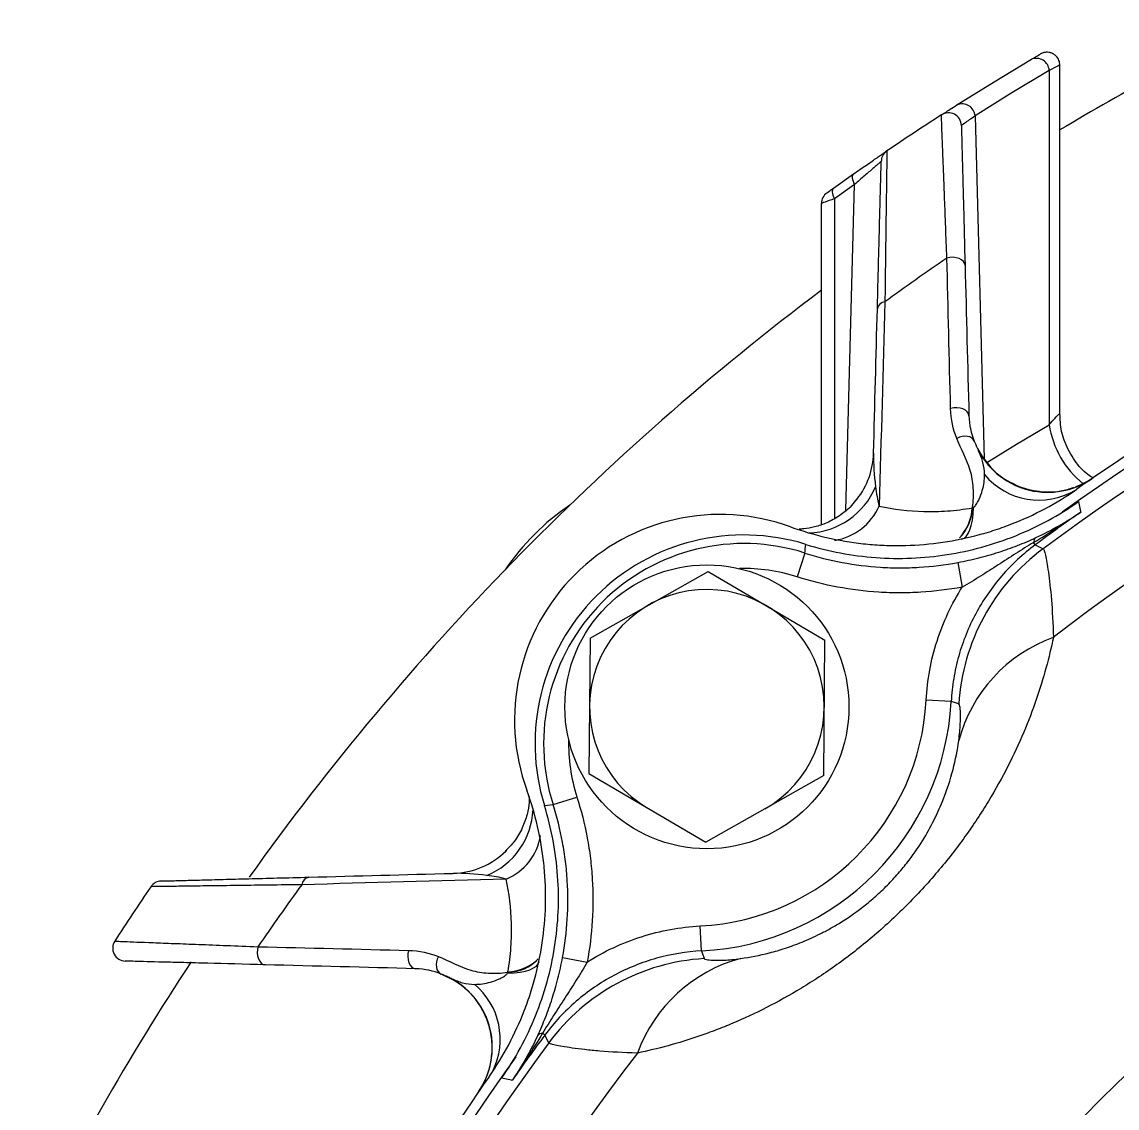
# Paper-space layout '_Right' of a CAD drawing. Header units: inches. Extents: x -10.2 to 6.6, y -6.2 to 9.3.
# Drawn here: x -5.794 to -3.172, y 3.193 to 5.795 of the extents above; entities that cross this region are included whole.
import ezdxf

# ---------------------------------------------------------------- set-up
doc = ezdxf.new("R2010")
doc.units = ezdxf.units.IN
doc.header["$MEASUREMENT"] = 0

psp = doc.layouts.new('_Right')

# ---------------------------------------------------------------- linework, layer by layer
at = {"color": 7, "linetype": 'Continuous', "lineweight": 25}
for p, q in [((-3.3094, 4.8537), (-3.3094, 5.6903)), ((-3.3348, 5.6785), (-3.3348, 4.8301)), ((-3.8515, 5.3966), (-3.8033, 5.4306)), ((-3.8011, 5.4052), (-3.849, 5.3713)), ((-3.88, 4.5907), (-3.88, 5.3602)), ((-3.3681, 4.5423), (-3.3723, 4.5479)), ((-3.3681, 4.5423), (-3.3494, 4.533)), ((-3.9201, 4.5227), (-3.9383, 4.4656)), ((-3.5539, 4.5), (-3.5429, 4.4411)), ((-4.4338, 4.3191), (-4.1513, 4.4787)), ((-4.1513, 4.4787), (-3.8718, 4.3139)), ((-4.4338, 4.3191), (-4.4367, 3.9946)), ((-3.8747, 3.9895), (-3.8718, 4.3139)), ((-3.5696, 4.167), (-3.6295, 4.1702)), ((-3.5513, 4.1611), (-3.5696, 4.167)), ((-4.4367, 3.9946), (-4.1572, 3.8298)), ((-3.8747, 3.9895), (-4.1572, 3.8298)), ((-4.5227, 3.9201), (-4.4656, 3.9383)), ((-4.5434, 3.9177), (-4.5227, 3.9201)), ((-4.167, 3.5696), (-4.1702, 3.6295)), ((-4.167, 3.5696), (-4.1611, 3.5513)), ((-4.5, 3.5539), (-4.4411, 3.5429)), ((-4.7577, 3.4977), (-4.7906, 3.5143)), ((-4.5423, 3.3681), (-4.5479, 3.3723)), ((-4.533, 3.3494), (-4.5423, 3.3681))]:
    psp.add_line(p, q, dxfattribs=at)
at = {"color": 8, "linetype": 'Continuous', "lineweight": 25}
for p, q in [((-3.5122, 5.5697), (-3.4907, 4.7474)), ((-3.8215, 4.6251), (-3.8011, 5.4052)), ((-3.849, 5.3713), (-3.849, 4.6053)), ((-4.6371, 3.8074), (-4.6334, 3.811))]:
    psp.add_line(p, q, dxfattribs=at)
at = {"color": 7, "linetype": 'Continuous', "lineweight": 25, "flags": 128}
for points in [[(-3.5557, 5.5959), (-3.467, 5.6513), (-3.3775, 5.7052)], [(-3.3348, 5.6785), (-3.424, 5.6248), (-3.5122, 5.5697)], [(-3.8033, 5.4306), (-3.8048, 5.4291), (-3.8058, 5.4269), (-3.8063, 5.4242), (-3.8063, 5.421), (-3.8057, 5.4175), (-3.8046, 5.4136), (-3.8031, 5.4094), (-3.8011, 5.4052)], [(-3.8515, 5.3966), (-3.853, 5.395), (-3.854, 5.3929), (-3.8544, 5.3902), (-3.8544, 5.387), (-3.8538, 5.3835), (-3.8526, 5.3796), (-3.851, 5.3755), (-3.849, 5.3713)], [(-3.5364, 5.2119), (-3.5375, 5.2167), (-3.5403, 5.2212), (-3.5448, 5.225), (-3.5507, 5.2281), (-3.5575, 5.2301), (-3.5649, 5.231), (-3.5725, 5.2306), (-3.5798, 5.2291)], [(-3.527, 4.8516), (-3.5281, 4.8565), (-3.531, 4.8609), (-3.5355, 4.8648), (-3.5415, 4.8678), (-3.5484, 4.8697), (-3.556, 4.8705), (-3.5636, 4.8701), (-3.571, 4.8685)], [(-3.5143, 4.7906), (-3.5166, 4.7947), (-3.5203, 4.7981), (-3.525, 4.8006), (-3.5307, 4.8021), (-3.5369, 4.8024), (-3.5435, 4.8017), (-3.55, 4.7998), (-3.5562, 4.797)], [(-3.5067, 4.7736), (-3.4944, 4.7528), (-3.4743, 4.7279)], [(-3.2717, 4.681), (-3.2673, 4.6827), (-3.2339, 4.6999)], [(-3.2646, 4.6461), (-3.2598, 4.6225), (-3.2594, 4.6209)], [(-3.5447, 4.556), (-3.5388, 4.5582), (-3.5335, 4.5626), (-3.5288, 4.5693), (-3.5247, 4.578), (-3.5214, 4.5888), (-3.5189, 4.6015), (-3.5172, 4.6159), (-3.5163, 4.6318)], [(-3.5184, 4.6314), (-3.5185, 4.6313), (-3.5186, 4.6313), (-3.5187, 4.6312), (-3.5188, 4.6311), (-3.5189, 4.6311), (-3.519, 4.631), (-3.5191, 4.6309), (-3.5192, 4.6309)], [(-5.2291, 3.5798), (-5.2306, 3.5725), (-5.231, 3.5649), (-5.2301, 3.5575), (-5.2281, 3.5507), (-5.225, 3.5448), (-5.2212, 3.5403), (-5.2167, 3.5375), (-5.2119, 3.5364)], [(-4.8685, 3.571), (-4.8701, 3.5636), (-4.8705, 3.556), (-4.8697, 3.5484), (-4.8678, 3.5415), (-4.8648, 3.5355), (-4.8609, 3.531), (-4.8565, 3.5281), (-4.8516, 3.527)], [(-4.797, 3.5562), (-4.7998, 3.55), (-4.8017, 3.5435), (-4.8024, 3.5369), (-4.8021, 3.5307), (-4.8006, 3.525), (-4.7981, 3.5203), (-4.7947, 3.5166), (-4.7906, 3.5143)], [(-4.6318, 3.5163), (-4.6159, 3.5172), (-4.6015, 3.5189), (-4.5888, 3.5214), (-4.578, 3.5247), (-4.5693, 3.5288), (-4.5626, 3.5335), (-4.5582, 3.5388), (-4.556, 3.5447)], [(-4.6309, 3.5192), (-4.6309, 3.5191), (-4.631, 3.519), (-4.6311, 3.5189), (-4.6311, 3.5188), (-4.6312, 3.5187), (-4.6313, 3.5186), (-4.6313, 3.5185), (-4.6314, 3.5184)], [(-4.6209, 3.2594), (-4.6225, 3.2598), (-4.6461, 3.2646)]]:
    psp.add_lwpolyline(points, dxfattribs=at)
at = {"color": 8, "linetype": 'Continuous', "lineweight": 25, "flags": 128}
psp.add_lwpolyline([(-3.4846, 4.7395), (-3.413, 4.7836), (-3.3348, 4.8301)], dxfattribs=at)
at = {"color": 7, "linetype": 'Continuous', "lineweight": 25}
for centre, radius in [((0, 0), 4.5436), ((-4.1543, 4.1543), 0.34), ((0, 0), 4.2493)]:
    psp.add_circle(centre, radius, dxfattribs=at)
for centre, radius, start, end in [((0, 0), 6.4497, 116.04323, 120.87108), ((-3.3658, 5.6765), 0.031, 3.8162, 112.1216), ((0, 0), 5.6801, 91.5103, 125.5637), ((-3.5433, 5.5673), 0.0311, 4.3969, 113.5178), ((0, 0), 6.63, 122.81504, 124.16719), ((-3.5762, 5.546), 0.031, 1.5, 122.815), ((-3.7061, 5.46), 0.031, 124.1672, 178.5), ((-3.849, 5.3602), 0.031, 125.6809, 180), ((0, 0), 6.3371, 124.39501, 126.03748), ((0, 0), 6.4497, 126.98302, 144.4901), ((-3.7256, 5.1034), 0.0211, 97.1405, 169.0004), ((0, 0), 5.705, 121.055, 124.9531), ((-3.3371, 4.8595), 0.19, 203.313, 204.6259), ((-3.9432, 4.7669), 0.1879, 322.1951, 358.4989), ((-3.3385, 4.8559), 0.1878, 208.7591, 304.4425), ((-3.3592, 4.819), 0.1696, 219.7517, 300.9785), ((-4.1543, 4.1543), 0.5841, 124.2131, 145.7869), ((-4.1224, 4.1224), 0.4926, 70.0544, 199.9456), ((-3.5101, 4.5898), 0.0425, 98.3512, 101.335), ((0, 0), 5.6548, 125.1979, 126.5572), ((-4.0659, 4.0659), 0.5, 72.7666, 197.2334), ((-4.0659, 4.0659), 0.4795, 72.2989, 197.7011), ((-3.358, 4.5481), 0.0144, 127.9832, 180.8036), ((-3.052, 4.1308), 0.5002, 126.4791, 176.5313), ((-4.0659, 4.0659), 0.4196, 72.2989, 91.4741), ((-4.1543, 4.1543), 0.281, 299.4753, 239.4753), ((-3.2022, 3.9806), 0.3613, 109.8715, 165.1399), ((-4.2002, 4.2002), 0.5716, 273.0111, 356.9889), ((-4.2002, 4.2002), 0.6315, 273.0111, 356.9889), ((-4.0659, 4.0659), 0.4196, 178.5259, 197.7011), ((-4.7669, 3.9432), 0.1879, 271.502, 314.323), ((0, 0), 6.63, 145.83281, 147.18496), ((-5.46, 3.7061), 0.031, 91.5, 145.8328), ((0, 0), 6.3371, 143.96252, 145.60499), ((-5.1034, 3.7256), 0.0211, 100.9996, 172.8595), ((-5.546, 3.5762), 0.031, 147.185, 268.5), ((0, 0), 6.4497, 146.67043, 153.94604), ((-4.1308, 3.052), 0.5002, 93.4687, 143.5209), ((-3.9806, 3.2022), 0.3613, 104.8601, 160.1285), ((-4.5898, 3.5101), 0.0425, 168.665, 171.6488), ((-4.8559, 3.3385), 0.1878, 325.5575, 61.2409), ((0, 0), 5.6548, 143.4428, 144.8021), ((-4.5481, 3.358), 0.0144, 89.1964, 142.0168), ((0, 0), 5.6362, 143.54, 216.46), ((0, 0), 5.6801, 144.2831, 215.5637), ((0, 0), 5.4518, 142.4177, 217.5823), ((0, 0), 5.705, 145.0469, 148.945)]:
    psp.add_arc(centre, radius, start, end, dxfattribs=at)
at = {"color": 8, "linetype": 'Continuous', "lineweight": 25}
for centre, radius, start, end in [((0, 0), 5.6362, 91.5936, 126.46), ((0, 0), 5.4518, 91.9026, 127.5823), ((-3.113, 4.8635), 0.2243, 188.5713, 231.1877), ((-3.9173, 4.7514), 0.1809, 272.3564, 337.1504), ((-3.8704, 4.6914), 0.1402, 279.2381, 336.3648), ((-3.6313, 4.6363), 0.1123, 316.491, 357.1958), ((-3.63, 4.6362), 0.1116, 316.2117, 357.1931), ((-4.7478, 3.9149), 0.1773, 292.0937, 357.7752), ((-4.6844, 3.8652), 0.1328, 291.7764, 351.8048), ((-4.6376, 3.6364), 0.1174, 273.3128, 310.299), ((-4.6314, 3.6184), 0.0998, 270.3434, 316.9965), ((-4.8206, 3.3583), 0.1714, 333.528, 50.0211)]:
    psp.add_arc(centre, radius, start, end, dxfattribs=at)
at = {"color": 7, "linetype": 'Continuous', "lineweight": 25}
for points, knots in [([(-3.3775, 5.7052), (-3.3704, 5.7094), (-3.358, 5.7167), (-3.3576, 5.7169), (-3.3575, 5.717)], [0, 0, 0, 0, 0.570484, 1, 1, 1, 1]), ([(-3.3098, 5.6902), (-3.3097, 5.6917), (-3.3092, 5.6969), (-3.3125, 5.7059), (-3.3192, 5.7146), (-3.3276, 5.7198), (-3.3352, 5.7219), (-3.3418, 5.7222), (-3.3472, 5.7215), (-3.3511, 5.7203), (-3.3537, 5.7191), (-3.3551, 5.7184), (-3.3557, 5.718), (-3.3559, 5.718), (-3.3559, 5.7179), (-3.356, 5.7179), (-3.356, 5.7179), (-3.3561, 5.7178), (-3.3562, 5.7177), (-3.358, 5.7167), (-3.3594, 5.7159)], [0, 0, 0, 0, 0.047986, 0.16931, 0.301448, 0.403625, 0.488187, 0.559634, 0.618388, 0.663794, 0.694958, 0.712105, 0.715873, 0.717644, 0.719026, 0.720983, 0.724801, 0.735838, 0.800382, 1, 1, 1, 1]), ([(-3.593, 5.572), (-3.593, 5.572), (-3.5898, 5.5741), (-3.5802, 5.5802), (-3.5762, 5.5828), (-3.567, 5.5887), (-3.5617, 5.5921), (-3.5557, 5.5959)], [0, 0, 0, 0, 0.5, 0.5, 0.75, 0.75, 1, 1, 1, 1]), ([(-3.5798, 5.2291), (-3.5818, 5.281), (-3.5836, 5.3282), (-3.5861, 5.3916), (-3.5868, 5.4113), (-3.5882, 5.4475), (-3.5889, 5.464), (-3.59, 5.4939), (-3.5905, 5.5072), (-3.5914, 5.5305), (-3.5918, 5.5403), (-3.5924, 5.5561), (-3.5926, 5.5621), (-3.5929, 5.57), (-3.593, 5.572), (-3.593, 5.572)], [0, 0, 0, 0, 0.25, 0.25, 0.375, 0.375, 0.5, 0.5, 0.625, 0.625, 0.75, 0.75, 0.875, 0.875, 1, 1, 1, 1]), ([(-3.5122, 5.5697), (-3.5175, 5.566), (-3.5222, 5.5627), (-3.5303, 5.557), (-3.5339, 5.5545), (-3.5423, 5.5486), (-3.5452, 5.5466), (-3.5452, 5.5468)], [0, 0, 0, 0, 0.25, 0.25, 0.5, 0.5, 1, 1, 1, 1]), ([(-3.5452, 5.5468), (-3.5452, 5.5468), (-3.545, 5.5389), (-3.5444, 5.516), (-3.5441, 5.5065), (-3.5435, 5.4838), (-3.5432, 5.4707), (-3.5424, 5.4415), (-3.542, 5.4253), (-3.5411, 5.3899), (-3.5406, 5.3707), (-3.539, 5.3087), (-3.5378, 5.2625), (-3.5364, 5.2119)], [0, 0, 0, 0, 0.25, 0.25, 0.375, 0.375, 0.5, 0.5, 0.625, 0.625, 0.75, 0.75, 1, 1, 1, 1]), ([(-3.8033, 5.4306), (-3.7924, 5.4383), (-3.7821, 5.4454), (-3.7631, 5.4586), (-3.7543, 5.4646), (-3.7434, 5.4721), (-3.7401, 5.4744), (-3.7342, 5.4784), (-3.7317, 5.4801), (-3.7277, 5.4828), (-3.7261, 5.4839), (-3.724, 5.4853), (-3.7235, 5.4857), (-3.7235, 5.4857)], [0, 0, 0, 0, 0.25, 0.25, 0.5, 0.5, 0.625, 0.625, 0.75, 0.75, 0.875, 0.875, 1, 1, 1, 1]), ([(-3.7235, 5.4857), (-3.7235, 5.4857), (-3.7235, 5.4835), (-3.7236, 5.4749), (-3.7237, 5.4684), (-3.724, 5.4431), (-3.7244, 5.4185), (-3.725, 5.371), (-3.7252, 5.3534), (-3.7258, 5.3148), (-3.726, 5.2939), (-3.7269, 5.2274), (-3.7275, 5.1781), (-3.7282, 5.1244)], [0, 0, 0, 0, 0.125, 0.125, 0.25, 0.25, 0.5, 0.5, 0.625, 0.625, 0.75, 0.75, 1, 1, 1, 1]), ([(-3.7371, 5.4608), (-3.7371, 5.4608), (-3.7375, 5.4604), (-3.7393, 5.4588), (-3.7406, 5.4577), (-3.7441, 5.4547), (-3.7462, 5.4529), (-3.7511, 5.4487), (-3.7538, 5.4463), (-3.7627, 5.4387), (-3.7697, 5.4326), (-3.7846, 5.4196), (-3.7926, 5.4126), (-3.8011, 5.4052)], [0, 0, 0, 0, 0.125, 0.125, 0.25, 0.25, 0.375, 0.375, 0.5, 0.5, 0.75, 0.75, 1, 1, 1, 1]), ([(-3.7463, 5.1075), (-3.7449, 5.1599), (-3.7437, 5.2079), (-3.742, 5.2724), (-3.7415, 5.2927), (-3.7407, 5.321), (-3.7405, 5.3301), (-3.74, 5.3475), (-3.7398, 5.3557), (-3.7388, 5.3946), (-3.7382, 5.4188), (-3.7375, 5.4438), (-3.7373, 5.4502), (-3.7371, 5.4587), (-3.7371, 5.4608), (-3.7371, 5.4608)], [0, 0, 0, 0, 0.25, 0.25, 0.375, 0.375, 0.4375, 0.4375, 0.5, 0.5, 0.75, 0.75, 0.875, 0.875, 1, 1, 1, 1]), ([(-3.8671, 5.3854), (-3.8671, 5.3854), (-3.8653, 5.3867), (-3.8611, 5.3897), (-3.8594, 5.3909), (-3.8557, 5.3936), (-3.8537, 5.395), (-3.8515, 5.3966)], [0, 0, 0, 0, 0.5, 0.5, 0.75, 0.75, 1, 1, 1, 1]), ([(-3.849, 5.3713), (-3.8536, 5.3697), (-3.8578, 5.3682), (-3.8654, 5.3655), (-3.8687, 5.3643), (-3.8742, 5.3623), (-3.8764, 5.3615), (-3.8792, 5.3605), (-3.88, 5.3602), (-3.88, 5.3602)], [0, 0, 0, 0, 0.25, 0.25, 0.5, 0.5, 0.75, 0.75, 1, 1, 1, 1]), ([(-3.2296, 4.7022), (-3.2339, 4.7048), (-3.2511, 4.7156), (-3.2755, 4.7443), (-3.2978, 4.7851), (-3.3085, 4.8234), (-3.3085, 4.8459), (-3.3084, 4.8538)], [0, 0, 0, 0, 0.084821, 0.341855, 0.620414, 0.866458, 1, 1, 1, 1]), ([(-3.5184, 4.6314), (-3.5175, 4.6394), (-3.5168, 4.6473), (-3.5161, 4.6629), (-3.5161, 4.6706), (-3.5174, 4.6931), (-3.52, 4.7072), (-3.532, 4.7474), (-3.5459, 4.7713), (-3.5562, 4.797)], [0, 0, 0, 0, 0.125, 0.125, 0.25, 0.25, 0.5, 0.5, 1, 1, 1, 1]), ([(-3.4896, 4.7105), (-3.4897, 4.7207), (-3.491, 4.7301), (-3.4958, 4.7481), (-3.4993, 4.7567), (-3.5032, 4.7655)], [0, 0, 0, 0, 0.5, 0.5, 1, 1, 1, 1]), ([(-3.5032, 4.7655), (-3.4955, 4.7538), (-3.4763, 4.7245), (-3.4303, 4.6894), (-3.3851, 4.6738), (-3.3385, 4.668), (-3.3062, 4.6692), (-3.2809, 4.6785), (-3.2757, 4.6804)], [0, 0, 0, 0, 0.160417, 0.402823, 0.645219, 0.69402, 0.937189, 1, 1, 1, 1]), ([(-3.5163, 4.6318), (-3.5152, 4.6324), (-3.5144, 4.6332), (-3.5127, 4.6348), (-3.512, 4.6356), (-3.51, 4.6381), (-3.5089, 4.6399), (-3.5057, 4.6451), (-3.504, 4.6486), (-3.4993, 4.6589), (-3.4969, 4.6658), (-3.4912, 4.6858), (-3.4895, 4.6985), (-3.4896, 4.7105)], [0, 0, 0, 0, 0.03125, 0.03125, 0.0625, 0.0625, 0.125, 0.125, 0.25, 0.25, 0.5, 0.5, 1, 1, 1, 1]), ([(-3.2687, 4.6828), (-3.2658, 4.6838), (-3.2535, 4.6878), (-3.2409, 4.6953), (-3.2312, 4.7017), (-3.2298, 4.7027), (-3.2296, 4.7029)], [0, 0, 0, 0, 0.208007, 0.879409, 0.984667, 1, 1, 1, 1]), ([(-3.9544, 4.5855), (-3.8976, 4.5649), (-3.8394, 4.5515), (-3.7652, 4.5434), (-3.7503, 4.5422), (-3.7203, 4.5407), (-3.7051, 4.5404), (-3.6599, 4.5409), (-3.6301, 4.5431), (-3.571, 4.5508), (-3.5417, 4.5565), (-3.4983, 4.5676), (-3.4838, 4.5717), (-3.4551, 4.5809), (-3.4409, 4.586), (-3.3708, 4.6132), (-3.318, 4.6413), (-3.2684, 4.6759)], [0, 0, 0, 0, 0.25, 0.25, 0.3125, 0.3125, 0.375, 0.375, 0.5, 0.5, 0.625, 0.625, 0.6875, 0.6875, 0.75, 0.75, 1, 1, 1, 1]), ([(-3.7506, 4.6811), (-3.7496, 4.6735), (-3.7485, 4.6658), (-3.7457, 4.6505), (-3.7441, 4.6428), (-3.7419, 4.6351)], [0, 0, 0, 0, 0.5, 0.5, 1, 1, 1, 1]), ([(-3.7955, 4.6527), (-3.7996, 4.6471), (-3.811, 4.6312), (-3.8358, 4.6117), (-3.8659, 4.5946), (-3.8949, 4.5848), (-3.9181, 4.5804), (-3.9298, 4.58), (-3.9334, 4.5798)], [0, 0, 0, 0, 0.125798, 0.358138, 0.569086, 0.758828, 0.924702, 1, 1, 1, 1]), ([(-3.9177, 4.5434), (-3.8628, 4.5264), (-3.807, 4.5159), (-3.722, 4.5097), (-3.6934, 4.5092), (-3.6359, 4.5116), (-3.6075, 4.5144), (-3.5514, 4.5232), (-3.5237, 4.5292), (-3.4689, 4.5443), (-3.4418, 4.5534), (-3.3618, 4.5857), (-3.3116, 4.613), (-3.2646, 4.6461)], [0, 0, 0, 0, 0.25, 0.25, 0.375, 0.375, 0.5, 0.5, 0.625, 0.625, 0.75, 0.75, 1, 1, 1, 1]), ([(-3.7419, 4.6351), (-3.7076, 4.6278), (-3.672, 4.6233), (-3.6165, 4.6218), (-3.5976, 4.6222), (-3.5589, 4.6249), (-3.5391, 4.6273), (-3.5192, 4.6309)], [0, 0, 0, 0, 0.5, 0.5, 0.75, 0.75, 1, 1, 1, 1]), ([(-3.5185, 4.6308), (-3.5183, 4.6308), (-3.518, 4.6308), (-3.5178, 4.6309), (-3.5174, 4.631), (-3.5171, 4.6312), (-3.5168, 4.6314), (-3.5166, 4.6315), (-3.5164, 4.6316), (-3.5163, 4.6318)], [0, 0, 0, 0, 0.00002203897, 0.00002203897, 0.00002203897, 0.00004890521, 0.00004890521, 0.00004890521, 0.00006610353, 0.00006610353, 0.00006610353, 0.00006610353]), ([(-3.3668, 4.5595), (-3.3479, 4.5683), (-3.3295, 4.5779), (-3.2938, 4.5983), (-3.2763, 4.6093), (-3.2594, 4.6209)], [0, 0, 0, 0, 0.5, 0.5, 1, 1, 1, 1]), ([(-3.3681, 4.5423), (-3.3978, 4.5203), (-3.4245, 4.4954), (-3.4604, 4.454), (-3.4716, 4.4395), (-3.4925, 4.4091), (-3.5021, 4.3934), (-3.528, 4.3452), (-3.5417, 4.3114), (-3.5566, 4.2581), (-3.5606, 4.2401), (-3.5666, 4.2038), (-3.5686, 4.1855), (-3.5696, 4.167)], [0, 0, 0, 0, 0.25, 0.25, 0.375, 0.375, 0.5, 0.5, 0.75, 0.75, 0.875, 0.875, 1, 1, 1, 1]), ([(-3.5539, 4.5), (-3.5367, 4.5033), (-3.5199, 4.507), (-3.4872, 4.5152), (-3.4712, 4.5198), (-3.4402, 4.5297), (-3.4252, 4.535), (-3.3958, 4.5465), (-3.3814, 4.5526), (-3.3668, 4.5595)], [0, 0, 0, 0, 0.25, 0.25, 0.5, 0.5, 0.75, 0.75, 1, 1, 1, 1]), ([(-3.3723, 4.5479), (-3.3867, 4.5392), (-3.4008, 4.5304), (-3.4289, 4.5124), (-3.4429, 4.5034), (-3.4709, 4.4852), (-3.485, 4.4761), (-3.5136, 4.4582), (-3.528, 4.4495), (-3.5429, 4.4411)], [0, 0, 0, 0, 0.25, 0.25, 0.5, 0.5, 0.75, 0.75, 1, 1, 1, 1]), ([(-3.9201, 4.5227), (-3.8608, 4.5038), (-3.8004, 4.4925), (-3.7237, 4.4877), (-3.7083, 4.4872), (-3.6773, 4.4872), (-3.6617, 4.4876), (-3.6153, 4.4905), (-3.5845, 4.4943), (-3.5539, 4.5)], [0, 0, 0, 0, 0.5, 0.5, 0.625, 0.625, 0.75, 0.75, 1, 1, 1, 1]), ([(-3.3494, 4.533), (-3.348, 4.5321), (-3.3463, 4.5269), (-3.342, 4.5081), (-3.3395, 4.4945), (-3.3344, 4.4586), (-3.3318, 4.4366), (-3.3275, 4.3846), (-3.3257, 4.3546), (-3.325, 4.3204)], [0, 0, 0, 0, 0.25, 0.25, 0.5, 0.5, 0.75, 0.75, 1, 1, 1, 1]), ([(-3.5429, 4.4411), (-3.5759, 4.4349), (-3.6091, 4.4308), (-3.6593, 4.4277), (-3.6761, 4.4272), (-3.7096, 4.4272), (-3.7262, 4.4278), (-3.8091, 4.433), (-3.8743, 4.4451), (-3.9383, 4.4656)], [0, 0, 0, 0, 0.25, 0.25, 0.375, 0.375, 0.5, 0.5, 1, 1, 1, 1]), ([(-3.6295, 4.1702), (-3.6282, 4.1943), (-3.6254, 4.2182), (-3.6167, 4.2654), (-3.6108, 4.289), (-3.5888, 4.3574), (-3.5687, 4.4005), (-3.5429, 4.4411)], [0, 0, 0, 0, 0.25, 0.25, 0.5, 0.5, 1, 1, 1, 1]), ([(-3.325, 4.3204), (-3.335, 4.2723), (-3.3482, 4.2229), (-3.3747, 4.1461), (-3.3847, 4.1201), (-3.4072, 4.0668), (-3.4198, 4.0395), (-3.4478, 3.9845), (-3.4632, 3.9567), (-3.4888, 3.9146), (-3.4977, 3.9004), (-3.5165, 3.8719), (-3.5263, 3.8576), (-3.5569, 3.815), (-3.5788, 3.7869), (-3.6141, 3.7452), (-3.6264, 3.7313), (-3.6515, 3.704), (-3.6643, 3.6907), (-3.7034, 3.6516), (-3.7304, 3.6267), (-3.7723, 3.5911), (-3.7865, 3.5796), (-3.8147, 3.5576), (-3.8289, 3.547), (-3.8572, 3.5266), (-3.8714, 3.5168), (-3.8999, 3.498), (-3.9142, 3.489), (-3.9564, 3.4634), (-3.9842, 3.448), (-4.0389, 3.4201), (-4.0658, 3.4076), (-4.1059, 3.3906), (-4.1192, 3.3853), (-4.1454, 3.3752), (-4.1584, 3.3705), (-4.2228, 3.3483), (-4.2723, 3.335), (-4.3204, 3.325)], [0, 0, 0, 0, 0.125, 0.125, 0.1875, 0.1875, 0.25, 0.25, 0.3125, 0.3125, 0.34375, 0.34375, 0.375, 0.375, 0.4375, 0.4375, 0.46875, 0.46875, 0.5, 0.5, 0.5625, 0.5625, 0.59375, 0.59375, 0.625, 0.625, 0.65625, 0.65625, 0.6875, 0.6875, 0.75, 0.75, 0.8125, 0.8125, 0.84375, 0.84375, 0.875, 0.875, 1, 1, 1, 1]), ([(-3.5515, 4.0732), (-3.5493, 4.0887), (-3.5482, 4.1017), (-3.5471, 4.1235), (-3.547, 4.1324), (-3.5476, 4.1465), (-3.5481, 4.1517), (-3.5495, 4.1589), (-3.5503, 4.1608), (-3.5513, 4.1611)], [0, 0, 0, 0, 0.25, 0.25, 0.5, 0.5, 0.75, 0.75, 1, 1, 1, 1]), ([(-4.0732, 3.5515), (-4.0513, 3.5545), (-4.0285, 3.5589), (-3.9921, 3.5683), (-3.9796, 3.5719), (-3.9536, 3.5804), (-3.9402, 3.5853), (-3.9125, 3.5966), (-3.8981, 3.603), (-3.8754, 3.6144), (-3.8676, 3.6185), (-3.8516, 3.6274), (-3.8433, 3.6322), (-3.8179, 3.648), (-3.8004, 3.6599), (-3.7726, 3.6815), (-3.7631, 3.6893), (-3.7443, 3.7058), (-3.735, 3.7145), (-3.7166, 3.7328), (-3.7078, 3.7422), (-3.6909, 3.7612), (-3.6831, 3.7706), (-3.6614, 3.7984), (-3.6489, 3.8165), (-3.6276, 3.8507), (-3.6188, 3.8666), (-3.6035, 3.8971), (-3.5969, 3.9117), (-3.5797, 3.9539), (-3.5715, 3.9796), (-3.5589, 4.0283), (-3.5545, 4.0512), (-3.5515, 4.0732)], [0, 0, 0, 0, 0.125, 0.125, 0.1875, 0.1875, 0.25, 0.25, 0.3125, 0.3125, 0.34375, 0.34375, 0.375, 0.375, 0.4375, 0.4375, 0.46875, 0.46875, 0.5, 0.5, 0.53125, 0.53125, 0.5625, 0.5625, 0.625, 0.625, 0.6875, 0.6875, 0.75, 0.75, 0.875, 0.875, 1, 1, 1, 1]), ([(-4.6759, 3.2684), (-4.6413, 3.318), (-4.6133, 3.3706), (-4.5862, 3.4402), (-4.5812, 3.4543), (-4.572, 3.4829), (-4.5678, 3.4975), (-4.5566, 3.5412), (-4.5509, 3.5706), (-4.5431, 3.6297), (-4.5409, 3.6594), (-4.5404, 3.7043), (-4.5407, 3.7193), (-4.5421, 3.7494), (-4.5433, 3.7645), (-4.5514, 3.8392), (-4.5649, 3.8976), (-4.5855, 3.9544)], [0, 0, 0, 0, 0.25, 0.25, 0.3125, 0.3125, 0.375, 0.375, 0.5, 0.5, 0.625, 0.625, 0.6875, 0.6875, 0.75, 0.75, 1, 1, 1, 1]), ([(-4.5797, 3.9392), (-4.5797, 3.9348), (-4.5798, 3.9217), (-4.5845, 3.8949), (-4.596, 3.863), (-4.613, 3.8327), (-4.6292, 3.8166), (-4.6364, 3.8095)], [0, 0, 0, 0, 0.105026, 0.308169, 0.542338, 0.796237, 1, 1, 1, 1]), ([(-4.4656, 3.9383), (-4.4553, 3.9063), (-4.4472, 3.8738), (-4.4379, 3.8244), (-4.4353, 3.8077), (-4.4313, 3.7746), (-4.4297, 3.758), (-4.4247, 3.6751), (-4.4287, 3.6089), (-4.4411, 3.5429)], [0, 0, 0, 0, 0.25, 0.25, 0.375, 0.375, 0.5, 0.5, 1, 1, 1, 1]), ([(-4.6461, 3.2646), (-4.613, 3.3116), (-4.5859, 3.3616), (-4.5539, 3.4406), (-4.5447, 3.4676), (-4.5293, 3.523), (-4.5233, 3.5509), (-4.5145, 3.607), (-4.5116, 3.6352), (-4.5092, 3.692), (-4.5096, 3.7206), (-4.5158, 3.8066), (-4.5264, 3.8628), (-4.5434, 3.9177)], [0, 0, 0, 0, 0.25, 0.25, 0.375, 0.375, 0.5, 0.5, 0.625, 0.625, 0.75, 0.75, 1, 1, 1, 1]), ([(-4.5, 3.5539), (-4.4886, 3.6151), (-4.4848, 3.6763), (-4.4895, 3.7531), (-4.4909, 3.7684), (-4.4947, 3.7992), (-4.4971, 3.8146), (-4.5057, 3.8604), (-4.5132, 3.8904), (-4.5227, 3.9201)], [0, 0, 0, 0, 0.5, 0.5, 0.625, 0.625, 0.75, 0.75, 1, 1, 1, 1]), ([(-4.6351, 3.7419), (-4.6428, 3.7441), (-4.6505, 3.7457), (-4.6658, 3.7485), (-4.6735, 3.7496), (-4.6811, 3.7506)], [0, 0, 0, 0, 0.5, 0.5, 1, 1, 1, 1]), ([(-5.1244, 3.7282), (-5.1781, 3.7275), (-5.2273, 3.7269), (-5.2936, 3.726), (-5.3145, 3.7258), (-5.3528, 3.7253), (-5.3703, 3.725), (-5.4021, 3.7246), (-5.4163, 3.7244), (-5.4349, 3.7242), (-5.4406, 3.7241), (-5.4511, 3.7239), (-5.4559, 3.7239), (-5.4686, 3.7237), (-5.475, 3.7236), (-5.4835, 3.7235), (-5.4857, 3.7235), (-5.4857, 3.7235)], [0, 0, 0, 0, 0.25, 0.25, 0.375, 0.375, 0.5, 0.5, 0.625, 0.625, 0.6875, 0.6875, 0.75, 0.75, 0.875, 0.875, 1, 1, 1, 1]), ([(-5.4608, 3.7371), (-5.4608, 3.7371), (-5.4524, 3.7373), (-5.4318, 3.7378), (-5.4272, 3.7379), (-5.417, 3.7382), (-5.4114, 3.7383), (-5.3932, 3.7388), (-5.3793, 3.7392), (-5.3482, 3.74), (-5.331, 3.7405), (-5.2934, 3.7414), (-5.273, 3.742), (-5.208, 3.7437), (-5.1599, 3.7449), (-5.1075, 3.7463)], [0, 0, 0, 0, 0.25, 0.25, 0.3125, 0.3125, 0.375, 0.375, 0.5, 0.5, 0.625, 0.625, 0.75, 0.75, 1, 1, 1, 1]), ([(-4.6309, 3.5192), (-4.6273, 3.5391), (-4.6249, 3.5589), (-4.6222, 3.5976), (-4.6218, 3.6165), (-4.6233, 3.6721), (-4.6278, 3.7076), (-4.6351, 3.7419)], [0, 0, 0, 0, 0.25, 0.25, 0.5, 0.5, 1, 1, 1, 1]), ([(-4.4411, 3.5429), (-4.421, 3.5557), (-4.4, 3.5672), (-4.3565, 3.5876), (-4.3339, 3.5964), (-4.2655, 3.6183), (-4.2185, 3.6269), (-4.1702, 3.6295)], [0, 0, 0, 0, 0.25, 0.25, 0.5, 0.5, 1, 1, 1, 1]), ([(-5.572, 3.593), (-5.572, 3.593), (-5.57, 3.5929), (-5.562, 3.5926), (-5.556, 3.5924), (-5.5324, 3.5915), (-5.5094, 3.5906), (-5.4722, 3.5892), (-5.4643, 3.5889), (-5.4477, 3.5882), (-5.4389, 3.5879), (-5.4115, 3.5869), (-5.3917, 3.5861), (-5.3283, 3.5836), (-5.281, 3.5818), (-5.2291, 3.5798)], [0, 0, 0, 0, 0.125, 0.125, 0.25, 0.25, 0.5, 0.5, 0.5625, 0.5625, 0.625, 0.625, 0.75, 0.75, 1, 1, 1, 1]), ([(-4.167, 3.5696), (-4.204, 3.5676), (-4.24, 3.5617), (-4.2927, 3.547), (-4.31, 3.5411), (-4.3443, 3.5273), (-4.3609, 3.5195), (-4.4092, 3.4936), (-4.4393, 3.473), (-4.4812, 3.4369), (-4.4945, 3.4241), (-4.5195, 3.3971), (-4.5313, 3.383), (-4.5423, 3.3681)], [0, 0, 0, 0, 0.25, 0.25, 0.375, 0.375, 0.5, 0.5, 0.75, 0.75, 0.875, 0.875, 1, 1, 1, 1]), ([(-5.2119, 3.5364), (-5.2625, 3.5378), (-5.3084, 3.539), (-5.3698, 3.5406), (-5.389, 3.5411), (-5.4159, 3.5418), (-5.4245, 3.542), (-5.4408, 3.5424), (-5.4486, 3.5426), (-5.4852, 3.5436), (-5.5078, 3.5442), (-5.531, 3.5448), (-5.5369, 3.5449), (-5.5448, 3.5451), (-5.5468, 3.5452), (-5.5468, 3.5452)], [0, 0, 0, 0, 0.25, 0.25, 0.375, 0.375, 0.4375, 0.4375, 0.5, 0.5, 0.75, 0.75, 0.875, 0.875, 1, 1, 1, 1]), ([(-4.797, 3.5562), (-4.771, 3.5458), (-4.7471, 3.5318), (-4.7062, 3.5197), (-4.6919, 3.5173), (-4.6624, 3.5157), (-4.6471, 3.5165), (-4.6314, 3.5184)], [0, 0, 0, 0, 0.5, 0.5, 0.75, 0.75, 1, 1, 1, 1]), ([(-4.5595, 3.3668), (-4.5527, 3.3814), (-4.5465, 3.3958), (-4.5351, 3.4251), (-4.5298, 3.44), (-4.52, 3.4707), (-4.5154, 3.4866), (-4.507, 3.5198), (-4.5033, 3.5366), (-4.5, 3.5539)], [0, 0, 0, 0, 0.25, 0.25, 0.5, 0.5, 0.75, 0.75, 1, 1, 1, 1]), ([(-4.4411, 3.5429), (-4.4495, 3.528), (-4.4583, 3.5135), (-4.4762, 3.4849), (-4.4853, 3.4709), (-4.5034, 3.4428), (-4.5125, 3.4288), (-4.5304, 3.4008), (-4.5392, 3.3866), (-4.5479, 3.3723)], [0, 0, 0, 0, 0.25, 0.25, 0.5, 0.5, 0.75, 0.75, 1, 1, 1, 1]), ([(-4.1611, 3.5513), (-4.1608, 3.5503), (-4.1589, 3.5495), (-4.1518, 3.5481), (-4.1465, 3.5476), (-4.1324, 3.547), (-4.1235, 3.5471), (-4.1017, 3.5482), (-4.0887, 3.5493), (-4.0732, 3.5515)], [0, 0, 0, 0, 0.25, 0.25, 0.5, 0.5, 0.75, 0.75, 1, 1, 1, 1]), ([(-4.7105, 3.4896), (-4.6985, 3.4895), (-4.6857, 3.4913), (-4.6657, 3.4969), (-4.6589, 3.4993), (-4.6485, 3.504), (-4.645, 3.5058), (-4.6398, 3.5089), (-4.6381, 3.5101), (-4.6356, 3.5121), (-4.6347, 3.5128), (-4.6332, 3.5144), (-4.6324, 3.5152), (-4.6318, 3.5163)], [0, 0, 0, 0, 0.5, 0.5, 0.75, 0.75, 0.875, 0.875, 0.9375, 0.9375, 0.96875, 0.96875, 1, 1, 1, 1]), ([(-4.6318, 3.5163), (-4.6316, 3.5165), (-4.6314, 3.5169), (-4.6312, 3.5172), (-4.631, 3.5175), (-4.6309, 3.5179), (-4.6308, 3.5182), (-4.6308, 3.5183), (-4.6308, 3.5184), (-4.6308, 3.5185)], [0, 0, 0, 0, 0.00002793779, 0.00002793779, 0.00002793779, 0.00005642103, 0.00005642103, 0.00005642103, 0.00006631819, 0.00006631819, 0.00006631819, 0.00006631819]), ([(-4.7655, 3.5032), (-4.7567, 3.4993), (-4.7481, 3.4958), (-4.7301, 3.491), (-4.7207, 3.4897), (-4.7105, 3.4896)], [0, 0, 0, 0, 0.5, 0.5, 1, 1, 1, 1]), ([(-4.7655, 3.5032), (-4.7541, 3.4968), (-4.7435, 3.4892), (-4.7239, 3.4718), (-4.715, 3.4622), (-4.7034, 3.4466), (-4.6997, 3.4411), (-4.693, 3.4298), (-4.6899, 3.424), (-4.6816, 3.4061), (-4.6773, 3.3937), (-4.6714, 3.3681), (-4.6697, 3.3548), (-4.6691, 3.3285), (-4.6702, 3.3154), (-4.6775, 3.2766), (-4.6879, 3.2513), (-4.7029, 3.2296)], [0, 0, 0, 0, 0.125, 0.125, 0.25, 0.25, 0.3125, 0.3125, 0.375, 0.375, 0.5, 0.5, 0.625, 0.625, 0.75, 0.75, 1, 1, 1, 1]), ([(-4.5595, 3.3668), (-4.5683, 3.3479), (-4.5779, 3.3295), (-4.5983, 3.2938), (-4.6093, 3.2763), (-4.6209, 3.2594)], [0, 0, 0, 0, 0.5, 0.5, 1, 1, 1, 1]), ([(-4.3204, 3.325), (-4.3546, 3.3257), (-4.3846, 3.3275), (-4.4236, 3.3307), (-4.4356, 3.3319), (-4.4577, 3.3344), (-4.4677, 3.3357), (-4.4946, 3.3396), (-4.5081, 3.342), (-4.5269, 3.3463), (-4.5321, 3.348), (-4.533, 3.3494)], [0, 0, 0, 0, 0.25, 0.25, 0.375, 0.375, 0.5, 0.5, 0.75, 0.75, 1, 1, 1, 1])]:
    psp.add_open_spline(points, degree=3, knots=knots, dxfattribs=at)
at = {"color": 8, "linetype": 'Continuous', "lineweight": 25}
for points, knots in [([(-3.311, 5.6903), (-3.3112, 5.6902), (-3.3117, 5.69), (-3.3264, 5.6827), (-3.3348, 5.6785)], [0, 0, 0, 0, 0.4311, 1, 1, 1, 1]), ([(-3.3348, 4.8301), (-3.3301, 4.8356), (-3.3197, 4.8475), (-3.3126, 4.8542), (-3.3094, 4.8565), (-3.3102, 4.8546), (-3.3106, 4.8538)], [0, 0, 0, 0, 0.335817, 0.732451, 0.872366, 1, 1, 1, 1])]:
    psp.add_open_spline(points, degree=3, knots=knots, dxfattribs=at)
at = {"color": 7, "linetype": 'Continuous', "lineweight": 25}
for points in [[(-3.571, 4.8685), (-3.5739, 4.9893), (-3.5769, 5.1095), (-3.5798, 5.2291)], [(-3.5364, 5.2119), (-3.5333, 5.0923), (-3.5302, 4.9723), (-3.527, 4.8516)], [(-3.7282, 5.1244), (-3.7327, 4.9625), (-3.7373, 4.7995), (-3.7419, 4.6351)], [(-3.7554, 4.762), (-3.7523, 4.8778), (-3.7493, 4.9929), (-3.7463, 5.1075)], [(-3.5562, 4.797), (-3.5651, 4.8191), (-3.5703, 4.8428), (-3.571, 4.8685)], [(-3.527, 4.8516), (-3.5264, 4.8296), (-3.5219, 4.8093), (-3.5143, 4.7906)], [(-3.5143, 4.7906), (-3.5108, 4.782), (-3.5069, 4.7738), (-3.5032, 4.7655)], [(-3.7554, 4.762), (-3.756, 4.7359), (-3.7541, 4.709), (-3.7506, 4.6811)], [(-3.5192, 4.6309), (-3.519, 4.6308), (-3.5188, 4.6308), (-3.5185, 4.6308)], [(-3.5185, 4.6308), (-3.5185, 4.631), (-3.5185, 4.6312), (-3.5184, 4.6314)], [(-3.3723, 4.5479), (-3.3337, 4.571), (-3.2961, 4.5953), (-3.2594, 4.6209)], [(-3.9201, 4.5227), (-3.9192, 4.5296), (-3.9185, 4.5365), (-3.9177, 4.5434)], [(-5.1075, 3.7463), (-4.9929, 3.7493), (-4.8778, 3.7523), (-4.762, 3.7554)], [(-4.6811, 3.7506), (-4.709, 3.7541), (-4.7359, 3.756), (-4.762, 3.7554)], [(-4.6351, 3.7419), (-4.7995, 3.7373), (-4.9625, 3.7327), (-5.1244, 3.7282)], [(-5.2291, 3.5798), (-5.1095, 3.5769), (-4.9893, 3.5739), (-4.8685, 3.571)], [(-4.8685, 3.571), (-4.8428, 3.5703), (-4.8191, 3.5651), (-4.797, 3.5562)], [(-4.8516, 3.527), (-4.9723, 3.5302), (-5.0923, 3.5333), (-5.2119, 3.5364)], [(-4.7906, 3.5143), (-4.8093, 3.5219), (-4.8296, 3.5264), (-4.8516, 3.527)], [(-4.7655, 3.5032), (-4.7738, 3.5069), (-4.782, 3.5108), (-4.7906, 3.5143)], [(-4.6314, 3.5184), (-4.6312, 3.5185), (-4.631, 3.5185), (-4.6308, 3.5185)], [(-4.6308, 3.5185), (-4.6308, 3.5188), (-4.6308, 3.519), (-4.6309, 3.5192)], [(-4.5479, 3.3723), (-4.571, 3.3337), (-4.5953, 3.2961), (-4.6209, 3.2594)]]:
    psp.add_open_spline(points, degree=3, dxfattribs=at)

doc.saveas('drawing.dxf')
